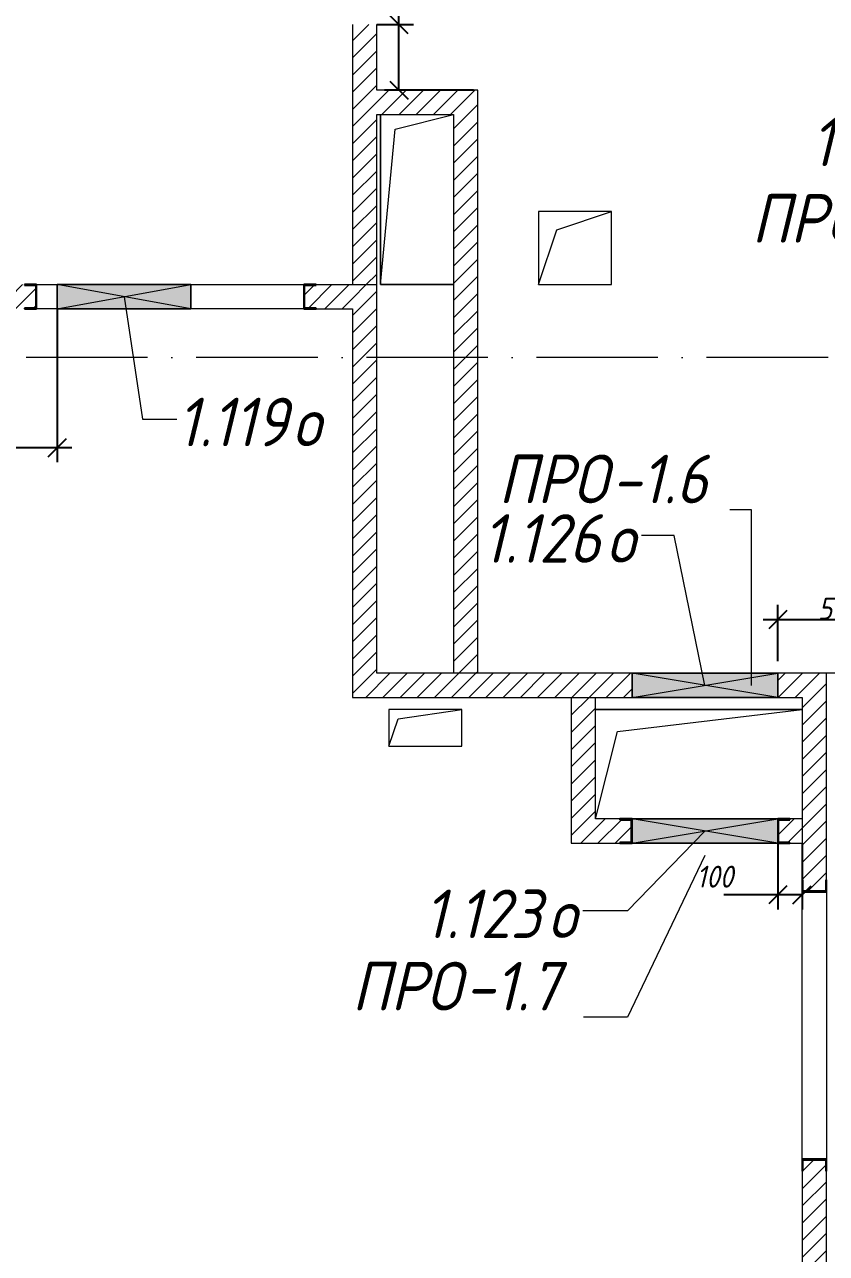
# Model space of a CAD drawing. Header units: millimetres. Extents: x -606178 to 312196, y -19338 to 632709.
# Drawn here: x -341865 to -338566, y 511187 to 516245 of the extents above; entities that cross this region are included whole.
import ezdxf

# ---------------------------------------------------------------- set-up
doc = ezdxf.new("R2010")
doc.units = ezdxf.units.MM
doc.linetypes.add('50_200_ШТРИХ_1Т_ш5_п1_п1_', pattern=[700, 500, -100, 0, -100])
for name, color, linetype, lineweight in [('A-____-____-DIMS', 7, 'Continuous', 9), ('A-DETL-GENF-OTLN', 7, 'Continuous', 9), ('A-FLOR-____-OTLN', 7, 'Continuous', 9), ('A-GENM-____-IDEN', 7, 'Continuous', 9), ('A-GENM-____-MCUT', 7, 'Continuous', 25), ('A-GENM-____-OTLN', 7, 'Continuous', 9), ('A-GENM-____-OTLN-1', 7, 'Continuous', 25), ('A-GLAZ-____-IDEN', 7, 'Continuous', 9), ('A-GLAZ-____-OTLN', 7, 'Continuous', 9), ('A-WALL-____-PATT-1', 7, 'Continuous', 9), ('A-WALL-FNSH-MCUT-1', 7, 'Continuous', 9), ('I-WALL-____-OTLN', 7, 'Continuous', 9), ('S-GRID-____-OTLN-1', 7, '50_200_ШТРИХ_1Т_ш5_п1_п1_', 9)]:
    doc.layers.add(name, color=color, linetype=linetype, lineweight=lineweight)
doc.styles.add('ISOCPEUR_I_11', font='isocpeui.ttf', dxfattribs={"width": 0.9, "height": 200})
doc.styles.add('ISOCPEUR_I_7', font='isocpeui.ttf', dxfattribs={"width": 0.9, "height": 90})
doc.dimstyles.new('ISO-1_8_0_9К_СРЕДНИЙ_Кладочные_1', dxfattribs={"dimscale": 304.8, "dimtxt": 89.638306, "dimasz": 0.246063, "dimexe": 0.19685, "dimexo": 0, "dimgap": 0, "dimtad": 1, "dimdec": 3, "dimrnd": 0.001, "dimdsep": 46, "dimtxsty": 'ISOCPEUR_I_7', "dimblk1": 'OBLIQUE', "dimblk2": 'OBLIQUE', "dimsah": 1, "dimcen": 0.09, "dimdle": 0.19685, "dimazin": 0, "dimtfac": 1, "dimtdec": 4, "dimtix": 1, "dimtmove": 0, "dimatfit": 3, "dimfxl": 1, "dimtvp": 1, "dimtolj": 1, "dimtzin": 0, "dimarcsym": 2})
doc.dimstyles.new('ISO-1_8_0_9К_СРЕДНИЙ_Кладочные_2', dxfattribs={"dimscale": 304.8, "dimtxt": 89.638306, "dimasz": 0.246063, "dimexe": 0.19685, "dimexo": 0, "dimgap": 0, "dimtad": 1, "dimdec": 3, "dimrnd": 0.001, "dimdsep": 46, "dimtxsty": 'ISOCPEUR_I_7', "dimblk1": 'OBLIQUE', "dimblk2": 'OBLIQUE', "dimsah": 1, "dimcen": 0.09, "dimdle": 0.19685, "dimazin": 0, "dimtfac": 1, "dimtdec": 4, "dimtix": 1, "dimtmove": 1, "dimatfit": 3, "dimfxl": 1, "dimtvp": 1, "dimtolj": 1, "dimtzin": 0, "dimarcsym": 2})
pattern_1 = [(45, (-425830.77, 451794.26), (-35.35534, 35.35534), [])]

# ---------------------------------------------------------------- blocks, each defined once
blk = doc.blocks.new('154_Фахверк_СКБ_Швеллер - Тип_100_4010-27789772-АР1_План отверстий 1 этажа в осях 1-64_Ю-ЯЯ')
at = {"layer": 'A-GENM-____-MCUT'}
for p, q in [((175, 50), (125, 50)), ((125, 50), (125, -50)), ((128, 47), (175, 47)), ((128, -47), (128, 47)), ((175, 47), (175, 50)), ((125, -50), (175, -50)), ((175, -47), (128, -47)), ((175, -50), (175, -47))]:
    blk.add_line(p, q, dxfattribs=at)
blk = doc.blocks.new('154_Фахверк_СКБ_Швеллер - Тип_100_3600-27825154-АР1_План отверстий 1 этажа в осях 1-64_Ю-ЯЯ')
at = {"layer": 'A-GENM-____-MCUT'}
for p, q in [((175, 50), (125, 50)), ((125, 50), (125, -50)), ((128, 47), (175, 47)), ((128, -47), (128, 47)), ((175, 47), (175, 50)), ((125, -50), (175, -50)), ((175, -47), (128, -47)), ((175, -50), (175, -47))]:
    blk.add_line(p, q, dxfattribs=at)
blk = doc.blocks.new('AR_Отверстие прямоугольное _в плите_ - AR_Отверстие прямоугольное _в плите_-30459637-АР1_План отверстий 1 этажа в осях 1-64_Ю-ЯЯ')
at = {"layer": 'A-GENM-____-OTLN'}
for p, q in [((150, 75), (-150, 75)), ((-150, 75), (-150, -75)), ((-112.5, 37.5), (150, 75)), ((150, -75), (150, 75)), ((-150, -75), (-112.5, 37.5)), ((-150, -75), (150, -75))]:
    blk.add_line(p, q, dxfattribs=at)
blk = doc.blocks.new('AR_Отверстие прямоугольное _в плите_ - AR_Отверстие прямоугольное _в плите_-30459803-АР1_План отверстий 1 этажа в осях 1-64_Ю-ЯЯ')
at = {"layer": 'A-GENM-____-OTLN'}
for p, q in [((-150, 350), (-150, -350)), ((-90, 290), (150, 350)), ((-150, -350), (-90, 290)), ((-150, -350), (150, -350))]:
    blk.add_line(p, q, dxfattribs=at)
blk = doc.blocks.new('AR_Отверстие прямоугольное _в плите_ - AR_Отверстие прямоугольное _в плите_-30459689-АР1_План отверстий 1 этажа в осях 1-64_Ю-ЯЯ')
at = {"layer": 'A-GENM-____-OTLN'}
for p, q in [((150, 150), (-150, 150)), ((-150, 150), (-150, -150)), ((-75, 75), (150, 150)), ((150, -150), (150, 150)), ((-150, -150), (-75, 75)), ((-150, -150), (150, -150))]:
    blk.add_line(p, q, dxfattribs=at)
blk = doc.blocks.new('AR_Отверстие прямоугольное _в плите_ - AR_Отверстие прямоугольное _в плите_-30602922-АР1_План отверстий 1 этажа в осях 1-64_Ю-ЯЯ')
at = {"layer": 'A-GENM-____-OTLN'}
for p, q in [((425, 225), (-425, 225)), ((-335, 135), (425, 225)), ((-425, -225), (-335, 135))]:
    blk.add_line(p, q, dxfattribs=at)
blk = doc.blocks.new('AR_Отверстие прямоугольное _в стене__БезПР - AR_Отверстие прямоугольное _в стене__БезПР-36427560-АР1_План отверстий 1 этажа в осях 1-64_Ю-ЯЯ')
at = {"layer": 'A-GLAZ-____-OTLN'}
blk.add_hatch(color=256, dxfattribs=at).paths.add_polyline_path([(275, 50), (-275, 50), (-275, -50), (275, -50)], flags=0)
at = {"layer": 'A-DETL-GENF-OTLN'}
for p, q in [((-275, -50), (-275, 50)), ((-275, 50), (275, 50)), ((275, 50), (-275, -50)), ((-275, 50), (275, -50)), ((275, 50), (-275, 50)), ((-275, 50), (-275, -50)), ((275, 50), (275, -50)), ((275, -50), (275, 50)), ((275, -50), (-275, -50)), ((-275, -50), (275, -50))]:
    blk.add_line(p, q, dxfattribs=at)
at = {"layer": 'A-GLAZ-____-OTLN'}
blk.add_line((275, 50), (-275, 50), dxfattribs=at)
blk = doc.blocks.new('AR_Отверстие прямоугольное _в стене_ - AR_Отверстие прямоугольное _в стене__ОВ-36734209-АР1_План отверстий 1 этажа в осях 1-64_Ю-ЯЯ')
at = {"layer": 'A-GLAZ-____-OTLN'}
blk.add_hatch(color=256, dxfattribs=at).paths.add_polyline_path([(-300, 50), (-300, -50), (300, -50), (300, 50), (172.9, 50)], flags=0)
at = {"layer": 'A-DETL-GENF-OTLN'}
for p, q in [((-300, 50), (300, 50)), ((300, 50), (-300, -50)), ((-300, 50), (300, -50)), ((300, 50), (-300, 50)), ((300, -50), (-300, -50)), ((-300, -50), (300, -50))]:
    blk.add_line(p, q, dxfattribs=at)
blk = doc.blocks.new('AR_Отверстие прямоугольное _в стене_ - AR_Отверстие прямоугольное _в стене__ОВ-36734125-АР1_План отверстий 1 этажа в осях 1-64_Ю-ЯЯ')
at = {"layer": 'A-GLAZ-____-OTLN'}
blk.add_hatch(color=256, dxfattribs=at).paths.add_polyline_path([(172.9, 50), (-300, 50), (-300, -50), (300, -50), (300, 50)], flags=0)
at = {"layer": 'A-DETL-GENF-OTLN'}
for p, q in [((-300, -50), (-300, 50)), ((-300, 50), (300, 50)), ((300, 50), (-300, -50)), ((-300, 50), (300, -50)), ((300, 50), (-300, 50)), ((-300, 50), (-300, -50)), ((300, 50), (300, -50)), ((300, -50), (300, 50)), ((300, -50), (-300, -50)), ((-300, -50), (300, -50))]:
    blk.add_line(p, q, dxfattribs=at)
blk = doc.blocks.new('154_Фахверк_СКБ_Швеллер - Тип_100_4010_1-28088705-АР1_План отверстий 1 этажа в осях 1-64_Ю-ЯЯ')
at = {"layer": 'A-GENM-____-MCUT'}
for p, q in [((175, 50), (125, 50)), ((125, 50), (125, -50)), ((128, 47), (175, 47)), ((128, -47), (128, 47)), ((175, 47), (175, 50)), ((125, -50), (175, -50)), ((175, -47), (128, -47)), ((175, -50), (175, -47))]:
    blk.add_line(p, q, dxfattribs=at)
blk = doc.blocks.new('_Oblique')
at = {"color": 0, "linetype": 'ByBlock', "lineweight": -2}
blk.add_line((-0.5, -0.5), (0.5, 0.5), dxfattribs=at)
blk = doc.blocks.new('*D4542')
at = {"layer": 'A-____-____-DIMS', "color": 0, "lineweight": -2, "transparency": 16777216}
for p, q in [((-342330.8, 515075), (-342330.8, 514444)), ((-341730.8, 515075), (-341730.8, 514444)), ((-342390.8, 514504), (-341670.8, 514504))]:
    blk.add_line(p, q, dxfattribs=at)
at = {"layer": 'Defpoints', "color": 0, "transparency": 16777216}
for p in [(-342330.8, 515075), (-341730.8, 515075), (-341730.8, 514504)]:
    blk.add_point(p, dxfattribs=at)
at = {"layer": 'A-____-____-DIMS', "color": 0, "lineweight": -2, "transparency": 16777216, "xscale": 75, "yscale": 75, "zscale": 75, "rotation": 180}
blk.add_blockref('_Oblique', (-342330.8, 514504), dxfattribs=at)
at = {"layer": 'A-____-____-DIMS', "color": 0, "lineweight": -2, "transparency": 16777216, "xscale": 75, "yscale": 75, "zscale": 75}
blk.add_blockref('_Oblique', (-341730.8, 514504), dxfattribs=at)
at = {"layer": 'A-____-____-DIMS', "color": 0, "transparency": 16777216, "insert": (-342030.8, 514549), "char_height": 90, "width": 409.578, "attachment_point": 5, "style": 'ISOCPEUR_I_7'}
blk.add_mtext('\\A1;600', dxfattribs=at)
blk = doc.blocks.new('*D4557')
at = {"layer": 'A-____-____-DIMS', "color": 0, "lineweight": -2, "transparency": 16777216}
for p, q in [((-340324.8, 516245.3), (-340324.8, 516555.7)), ((-340324.8, 515975.3), (-340324.8, 516305.3)), ((-340415.8, 516245.3), (-340264.8, 516245.3)), ((-340017.6, 515975.3), (-340384.8, 515975.3))]:
    blk.add_line(p, q, dxfattribs=at)
at = {"layer": 'Defpoints', "color": 0, "transparency": 16777216}
for p in [(-340415.8, 516245.3), (-340324.8, 515975.3), (-340017.6, 515975.3)]:
    blk.add_point(p, dxfattribs=at)
at = {"layer": 'A-____-____-DIMS', "color": 0, "lineweight": -2, "transparency": 16777216, "xscale": 75, "yscale": 75, "zscale": 75}
for p, rotation in [((-340324.8, 516245.3), 90), ((-340324.8, 515975.3), 270)]:
    blk.add_blockref('_Oblique', p, dxfattribs=dict(at, rotation=rotation))
at = {"layer": 'A-____-____-DIMS', "color": 0, "transparency": 16777216, "insert": (-340298.8, 516410.9), "char_height": 90, "width": 409.578, "attachment_point": 1, "rotation": 90, "line_spacing_factor": 1.149209, "style": 'ISOCPEUR_I_7'}
blk.add_mtext('\\A1;270', dxfattribs=at)
blk = doc.blocks.new('*D4563')
at = {"layer": 'A-____-____-DIMS', "color": 0, "lineweight": -2, "transparency": 16777216}
for p, q in [((-338765.8, 513625.3), (-338765.8, 513856.1)), ((-338265.8, 513575.3), (-338265.8, 513856.1)), ((-338825.8, 513796.1), (-338205.8, 513796.1))]:
    blk.add_line(p, q, dxfattribs=at)
at = {"layer": 'Defpoints', "color": 0, "transparency": 16777216}
for p in [(-338265.8, 513796.1), (-338765.8, 513625.3), (-338265.8, 513575.3)]:
    blk.add_point(p, dxfattribs=at)
at = {"layer": 'A-____-____-DIMS', "color": 0, "lineweight": -2, "transparency": 16777216, "xscale": 75, "yscale": 75, "zscale": 75, "rotation": 180}
blk.add_blockref('_Oblique', (-338765.8, 513796.1), dxfattribs=at)
at = {"layer": 'A-____-____-DIMS', "color": 0, "lineweight": -2, "transparency": 16777216, "xscale": 75, "yscale": 75, "zscale": 75}
blk.add_blockref('_Oblique', (-338265.8, 513796.1), dxfattribs=at)
at = {"layer": 'A-____-____-DIMS', "color": 0, "transparency": 16777216, "insert": (-338515.8, 513841.1), "char_height": 90, "width": 409.578, "attachment_point": 5, "style": 'ISOCPEUR_I_7'}
blk.add_mtext('\\A1;500', dxfattribs=at)
blk = doc.blocks.new('*D4566')
at = {"layer": 'A-____-____-DIMS', "color": 0, "lineweight": -2, "transparency": 16777216}
for p, q in [((-338765.8, 512923.3), (-338765.8, 512602.8)), ((-338665.8, 512875.3), (-338665.8, 512602.8)), ((-338765.8, 512662.8), (-338987.3, 512662.8)), ((-338665.8, 512662.8), (-338825.8, 512662.8))]:
    blk.add_line(p, q, dxfattribs=at)
at = {"layer": 'Defpoints', "color": 0, "transparency": 16777216}
for p in [(-338765.8, 512923.3), (-338665.8, 512875.3), (-338665.8, 512662.8)]:
    blk.add_point(p, dxfattribs=at)
at = {"layer": 'A-____-____-DIMS', "color": 0, "lineweight": -2, "transparency": 16777216, "xscale": 75, "yscale": 75, "zscale": 75, "rotation": 180}
blk.add_blockref('_Oblique', (-338765.8, 512662.8), dxfattribs=at)
at = {"layer": 'A-____-____-DIMS', "color": 0, "lineweight": -2, "transparency": 16777216, "xscale": 75, "yscale": 75, "zscale": 75}
blk.add_blockref('_Oblique', (-338665.8, 512662.8), dxfattribs=at)
at = {"layer": 'A-____-____-DIMS', "color": 0, "transparency": 16777216, "insert": (-339101.2, 512782.8), "char_height": 90, "width": 368.207, "attachment_point": 1, "line_spacing_factor": 1.149209, "style": 'ISOCPEUR_I_7'}
blk.add_mtext('\\A1;100', dxfattribs=at)

msp = doc.modelspace()

# ---------------------------------------------------------------- hatches: boundary and pattern name
at = {"layer": 'A-WALL-____-PATT-1'}
h = msp.add_hatch(dxfattribs=at)
h.set_pattern_fill('FP_5', color=256, style=0, pattern_type=2)
h.set_pattern_definition(pattern_1)
h.paths.add_polyline_path([(-340515.7712, 515174.9536), (-340415.7712, 515174.9536), (-340415.7712, 516245.3011), (-340515.7712, 516245.3011), (-340515.7712, 515476.0575)], flags=0)
h.paths.add_polyline_path([(-340435.4264, 516545.3011), (-340415.7712, 516545.3011), (-340415.7712, 518325.3011), (-340515.7712, 518325.3011), (-340515.7712, 516545.3011)], flags=0)
h.paths.add_polyline_path([(-340512.3229, 518775.3011), (-340415.7712, 518775.3011), (-340415.7712, 518875.3011), (-340515.7712, 518875.3011), (-340515.7712, 518775.3011)], flags=0)
h = msp.add_hatch(dxfattribs=at)
h.set_pattern_fill('FP_5', color=256, style=0, pattern_type=2)
h.set_pattern_definition(pattern_1)
h.paths.add_polyline_path([(-340100.7712, 515875.3011), (-340000.7712, 515875.3011), (-340000.7712, 515975.3011), (-340415.7712, 515975.3011), (-340415.7712, 515875.3011)], flags=0)
h = msp.add_hatch(dxfattribs=at)
h.set_pattern_fill('FP_5', color=256, style=0, pattern_type=2)
h.set_pattern_definition(pattern_1)
h.paths.add_polyline_path([(-340000.7712, 513575.3011), (-340000.7712, 515875.3011), (-340100.7712, 515875.3011), (-340100.7712, 513575.3011)], flags=0)
h = msp.add_hatch(dxfattribs=at)
h.set_pattern_fill('FP_5', color=256, style=0, pattern_type=2)
h.set_pattern_definition(pattern_1)
h.paths.add_polyline_path([(-340515.7712, 515074.9536), (-340515.7712, 515174.9536), (-340665.7712, 515174.9536), (-340665.7712, 515171.9536), (-340712.7712, 515171.9536), (-340712.7712, 515077.9536), (-340665.7712, 515077.9536), (-340665.7712, 515074.9536)], flags=0)
h.paths.add_polyline_path([(-342330.7712, 515074.9536), (-341865.7712, 515074.9536), (-341865.7712, 515077.9536), (-341818.7712, 515077.9536), (-341818.7712, 515171.9536), (-341865.7712, 515171.9536), (-341865.7712, 515174.9536), (-342330.7712, 515174.9536), (-342330.7712, 515077.9536)], flags=0)
h = msp.add_hatch(dxfattribs=at)
h.set_pattern_fill('FP_5', color=256, style=0, pattern_type=2)
h.set_pattern_definition(pattern_1)
h.paths.add_polyline_path([(-340515.7712, 513575.3011), (-340415.7712, 513575.3011), (-340415.7712, 515174.9536), (-340515.7712, 515174.9536), (-340515.7712, 513861.5724)], flags=0)
h = msp.add_hatch(dxfattribs=at)
h.set_pattern_fill('FP_5', color=256, style=0, pattern_type=2)
h.set_pattern_definition(pattern_1)
h.paths.add_polyline_path([(-338665.7712, 513475.3011), (-338665.7712, 513575.3011), (-338765.7712, 513575.3011), (-338765.7712, 513475.3011)], flags=0)
h.paths.add_polyline_path([(-339365.7712, 513475.3011), (-339365.7712, 513575.3011), (-340515.7712, 513575.3011), (-340515.7712, 513475.3011)], flags=0)
h = msp.add_hatch(dxfattribs=at)
h.set_pattern_fill('FP_5', color=256, style=0, pattern_type=2)
h.set_pattern_definition(pattern_1)
h.paths.add_polyline_path([(-338568.7712, 506075.3011), (-338565.7712, 506075.3011), (-338565.7712, 508775.3011), (-338568.7712, 508775.3011), (-338568.7712, 508822.3011), (-338662.7712, 508822.3011), (-338662.7712, 508775.3011), (-338665.7712, 508775.3011), (-338665.7712, 506075.3011), (-338662.7712, 506075.3011)], flags=0)
h.paths.add_polyline_path([(-338665.7712, 508825.3011), (-338565.7712, 508825.3011), (-338565.7712, 511525.3011), (-338568.7712, 511525.3011), (-338568.7712, 511572.3011), (-338662.7712, 511572.3011), (-338662.7712, 511525.3011), (-338665.7712, 511525.3011), (-338665.7712, 509018.1171)], flags=0)
h.paths.add_polyline_path([(-338662.7712, 512678.3011), (-338568.7712, 512678.3011), (-338568.7712, 512725.3011), (-338565.7712, 512725.3011), (-338565.7712, 513575.3011), (-338665.7712, 513575.3011), (-338665.7712, 512725.3011), (-338662.7712, 512725.3011)], flags=0)
h = msp.add_hatch(dxfattribs=at)
h.set_pattern_fill('FP_5', color=256, style=0, pattern_type=2)
h.set_pattern_definition(pattern_1)
h.paths.add_polyline_path([(-339515.7712, 512975.3011), (-339515.7712, 513475.3011), (-339615.7712, 513475.3011), (-339615.7712, 512975.3011)], flags=0)
h = msp.add_hatch(dxfattribs=at)
h.set_pattern_fill('FP_5', color=256, style=0, pattern_type=2)
h.set_pattern_definition(pattern_1)
h.paths.add_polyline_path([(-338715.7712, 512875.3011), (-338665.7712, 512875.3011), (-338665.7712, 512975.3011), (-338715.7712, 512975.3011), (-338715.7712, 512972.3011), (-338762.7712, 512972.3011), (-338762.7712, 512878.3011), (-338715.7712, 512878.3011)], flags=0)
h.paths.add_polyline_path([(-339615.7712, 512875.3011), (-339415.7712, 512875.3011), (-339415.7712, 512878.3011), (-339368.7712, 512878.3011), (-339368.7712, 512972.3011), (-339415.7712, 512972.3011), (-339415.7712, 512975.3011), (-339615.7712, 512975.3011)], flags=0)

# ---------------------------------------------------------------- linework, layer by layer
at = {"layer": 'A-FLOR-____-OTLN'}
for p, q in [((-340400.7712, 515175.3011), (-340400.7712, 515875.3011)), ((-340100.7712, 515175.3011), (-340400.7712, 515175.3011)), ((-339515.7712, 513425.3011), (-338665.7712, 513425.3011))]:
    msp.add_line(p, q, dxfattribs=at)
at = {"layer": 'A-GENM-____-IDEN'}
for p, q in [((-338874.4045, 514247.5678), (-338962.604, 514247.5678)), ((-338874.4045, 513525.3011), (-338874.4045, 514247.5678)), ((-339065.7712, 512825.3011), (-339384.6174, 512159.8156)), ((-339384.6174, 512159.8156), (-339565.7634, 512159.8156))]:
    msp.add_line(p, q, dxfattribs=at)
at = {"layer": 'A-GLAZ-____-IDEN'}
for p, q in [((-341455.7712, 515124.9536), (-341380.6635, 514621.6842)), ((-341380.6635, 514621.6842), (-341238.7214, 514621.6842)), ((-339191.8359, 514142.3615), (-339327.0075, 514142.3615)), ((-339065.7712, 513525.3011), (-339191.8359, 514142.3615)), ((-339065.7712, 512925.3011), (-339384.6174, 512597.1929)), ((-339384.6174, 512597.1929), (-339567.5988, 512597.1929))]:
    msp.add_line(p, q, dxfattribs=at)
at = {"layer": 'A-WALL-FNSH-MCUT-1'}
for p, q in [((-340515.7712, 516245.3011), (-340515.7712, 515174.9536)), ((-340415.7712, 515975.3011), (-340415.7712, 516245.3011)), ((-340000.7712, 515975.3011), (-340415.7712, 515975.3011)), ((-340000.7712, 513575.3011), (-340000.7712, 515975.3011)), ((-340415.7712, 513575.3011), (-340415.7712, 515875.3011)), ((-340415.7712, 515875.3011), (-340100.7712, 515875.3011)), ((-340100.7712, 515875.3011), (-340100.7712, 513575.3011)), ((-340665.7712, 515174.9536), (-340415.7712, 515174.9536)), ((-340665.7712, 515074.9536), (-340515.7712, 515074.9536)), ((-340515.7712, 515074.9536), (-340515.7712, 513475.3011)), ((-339365.7712, 513575.3011), (-340415.7712, 513575.3011)), ((-338515.7712, 513575.3011), (-338765.7712, 513575.3011)), ((-338565.7712, 512725.3011), (-338565.7712, 513575.3011)), ((-340515.7712, 513475.3011), (-339365.7712, 513475.3011)), ((-339615.7712, 513475.3011), (-339615.7712, 512875.3011)), ((-339515.7712, 512975.3011), (-339515.7712, 513475.3011)), ((-338765.7712, 513475.3011), (-338665.7712, 513475.3011)), ((-338665.7712, 513475.3011), (-338665.7712, 512725.3011)), ((-339415.7712, 512975.3011), (-339515.7712, 512975.3011)), ((-338665.7712, 512975.3011), (-338715.7712, 512975.3011)), ((-339615.7712, 512875.3011), (-339415.7712, 512875.3011)), ((-338715.7712, 512875.3011), (-338665.7712, 512875.3011)), ((-338665.7712, 511525.3011), (-338665.7712, 508825.3011)), ((-338565.7712, 508825.3011), (-338565.7712, 511525.3011))]:
    msp.add_line(p, q, dxfattribs=at)
at = {"layer": 'I-WALL-____-OTLN'}
for p, q in [((-341815.7712, 515174.9536), (-341730.7712, 515174.9536)), ((-341180.7712, 515174.9536), (-340715.7712, 515174.9536)), ((-341730.7712, 515074.9536), (-341815.7712, 515074.9536)), ((-340715.7712, 515074.9536), (-341180.7712, 515074.9536)), ((-338665.7712, 511575.3011), (-338665.7712, 512675.3011)), ((-338565.7712, 512675.3011), (-338565.7712, 511575.3011))]:
    msp.add_line(p, q, dxfattribs=at)
at = {"layer": 'S-GRID-____-OTLN-1'}
msp.add_line((-321756.3646, 514875.3011), (-430499.5414, 514875.3011), dxfattribs=at)

# ---------------------------------------------------------------- block references
at = {"layer": 'A-GENM-____-OTLN'}
for name, p in [('AR_Отверстие прямоугольное _в плите_ - AR_Отверстие прямоугольное _в плите_-30459803-АР1_План отверстий 1 этажа в осях 1-64_Ю-ЯЯ', (-340250.7712, 515525.3011)), ('AR_Отверстие прямоугольное _в плите_ - AR_Отверстие прямоугольное _в плите_-30459689-АР1_План отверстий 1 этажа в осях 1-64_Ю-ЯЯ', (-339600.7712, 515325.3011)), ('AR_Отверстие прямоугольное _в плите_ - AR_Отверстие прямоугольное _в плите_-30459637-АР1_План отверстий 1 этажа в осях 1-64_Ю-ЯЯ', (-340215.7712, 513350.3011)), ('AR_Отверстие прямоугольное _в плите_ - AR_Отверстие прямоугольное _в плите_-30602922-АР1_План отверстий 1 этажа в осях 1-64_Ю-ЯЯ', (-339090.7712, 513200.3011))]:
    msp.add_blockref(name, p, dxfattribs=at)
at = {"layer": 'A-GENM-____-OTLN-1'}
for name, p, rotation in [('154_Фахверк_СКБ_Швеллер - Тип_100_3600-27825154-АР1_План отверстий 1 этажа в осях 1-64_Ю-ЯЯ', (-341690.7712, 515124.9536), 180), ('154_Фахверк_СКБ_Швеллер - Тип_100_4010-27789772-АР1_План отверстий 1 этажа в осях 1-64_Ю-ЯЯ', (-339240.7712, 512925.3011), 180), ('154_Фахверк_СКБ_Швеллер - Тип_100_4010-27789772-АР1_План отверстий 1 этажа в осях 1-64_Ю-ЯЯ', (-338615.7712, 512550.3011), 89.9999999999999), ('154_Фахверк_СКБ_Швеллер - Тип_100_3600-27825154-АР1_План отверстий 1 этажа в осях 1-64_Ю-ЯЯ', (-338615.7712, 511700.3011), 269.9999999999999)]:
    msp.add_blockref(name, p, dxfattribs=dict(at, rotation=rotation))
for name, p in [('154_Фахверк_СКБ_Швеллер - Тип_100_3600-27825154-АР1_План отверстий 1 этажа в осях 1-64_Ю-ЯЯ', (-340840.7712, 515124.9536)), ('154_Фахверк_СКБ_Швеллер - Тип_100_4010_1-28088705-АР1_План отверстий 1 этажа в осях 1-64_Ю-ЯЯ', (-338890.7712, 512925.3011))]:
    msp.add_blockref(name, p, dxfattribs=at)
at = {"layer": 'A-GLAZ-____-OTLN', "rotation": 180}
for name, p in [('AR_Отверстие прямоугольное _в стене__БезПР - AR_Отверстие прямоугольное _в стене__БезПР-36427560-АР1_План отверстий 1 этажа в осях 1-64_Ю-ЯЯ', (-341455.7712, 515124.9536)), ('AR_Отверстие прямоугольное _в стене_ - AR_Отверстие прямоугольное _в стене__ОВ-36734125-АР1_План отверстий 1 этажа в осях 1-64_Ю-ЯЯ', (-339065.7712, 513525.3011)), ('AR_Отверстие прямоугольное _в стене_ - AR_Отверстие прямоугольное _в стене__ОВ-36734209-АР1_План отверстий 1 этажа в осях 1-64_Ю-ЯЯ', (-339065.7712, 512925.3011))]:
    msp.add_blockref(name, p, dxfattribs=at)

# ---------------------------------------------------------------- texts
at = {"layer": 'A-GENM-____-IDEN', "char_height": 200, "attachment_point": 1, "style": 'ISOCPEUR_I_11'}
for s, insert, width in [('ПРО', (-338873.5466, 515547.3003), 562.784625), ('ПРО', (-339915.4607, 514474.6839), 562.784625), ('-1.6', (-339451.1169, 514474.6839), 505.063125), ('ПРО', (-340518.62, 512386.9318), 562.784625), ('-1.7', (-340054.2763, 512386.9318), 505.063125)]:
    msp.add_mtext(s, dxfattribs=dict(at, insert=insert, width=width))
at = {"layer": 'A-GLAZ-____-IDEN', "char_height": 200, "attachment_point": 1, "style": 'ISOCPEUR_I_11'}
for s, insert, width in [('1.80', (-338629.2, 515862.604), 505.063125), ('1.119', (-341238.7214, 514709.2987), 577.215), ('\\fISOCPEUR|b0|i1|c204|p34|;\\W.9;о', (-340762.4714, 514709.2987), 158.734125), ('1.126', (-339981.8607, 514229.976), 620.506125), ('\\fISOCPEUR|b0|i1|c204|p34|;\\W.9;о', (-339469.8919, 514229.976), 158.734125), ('1.123', (-340222.452, 512684.8074), 620.506125), ('\\fISOCPEUR|b0|i1|c204|p34|;\\W.9;о', (-339710.4832, 512684.8074), 158.734125)]:
    msp.add_mtext(s, dxfattribs=dict(at, insert=insert, width=width))

# ---------------------------------------------------------------- dimensions: what is measured, and where the dimension line sits
at = {"layer": 'A-____-____-DIMS'}
dim = msp.add_linear_dim(base=(-340324.8367, 515975.3011), p1=(-340415.7712, 516245.3011), p2=(-340017.5768, 515975.3011), angle=90, dimstyle='ISO-1_8_0_9К_СРЕДНИЙ_Кладочные_1', override={"dimpost": '<>', "dimfxl": 481.101634}, dxfattribs=at)
dim.commit()
dim.dimension.update_dxf_attribs({"geometry": '*D4557', "text_midpoint": (-340238.8048, 516555.6769), "dimtype": 160, "text_rotation": 90})
for base, p1, p2, override, picture, middle in [((-341730.7712, 514503.9594), (-342330.7712, 515074.9536), (-341730.7712, 515074.9536), {"dimpost": '<>', "dimfxl": 600}, '*D4542', (-342030.7712, 514548.9594)), ((-338265.7712, 513796.0666), (-338765.7712, 513625.3011), (-338265.7712, 513575.3011), {"dimpost": '<>', "dimfxl": 502.493781}, '*D4563', (-338515.7712, 513841.0666))]:
    dim = msp.add_linear_dim(base=base, p1=p1, p2=p2, dimstyle='ISO-1_8_0_9К_СРЕДНИЙ_Кладочные_2', override=override, dxfattribs=at)
    dim.commit()
    dim.dimension.update_dxf_attribs({"geometry": picture, "text_midpoint": middle})
dim = msp.add_linear_dim(base=(-338665.7712, 512662.7648), p1=(-338765.7712, 512923.2744), p2=(-338665.7712, 512875.3011), dimstyle='ISO-1_8_0_9К_СРЕДНИЙ_Кладочные_1', override={"dimpost": '<>', "dimfxl": 110.911838}, dxfattribs=at)
dim.commit()
dim.dimension.update_dxf_attribs({"geometry": '*D4566', "text_midpoint": (-338917.1414, 512662.7648), "dimtype": 160})

doc.saveas('drawing.dxf')
